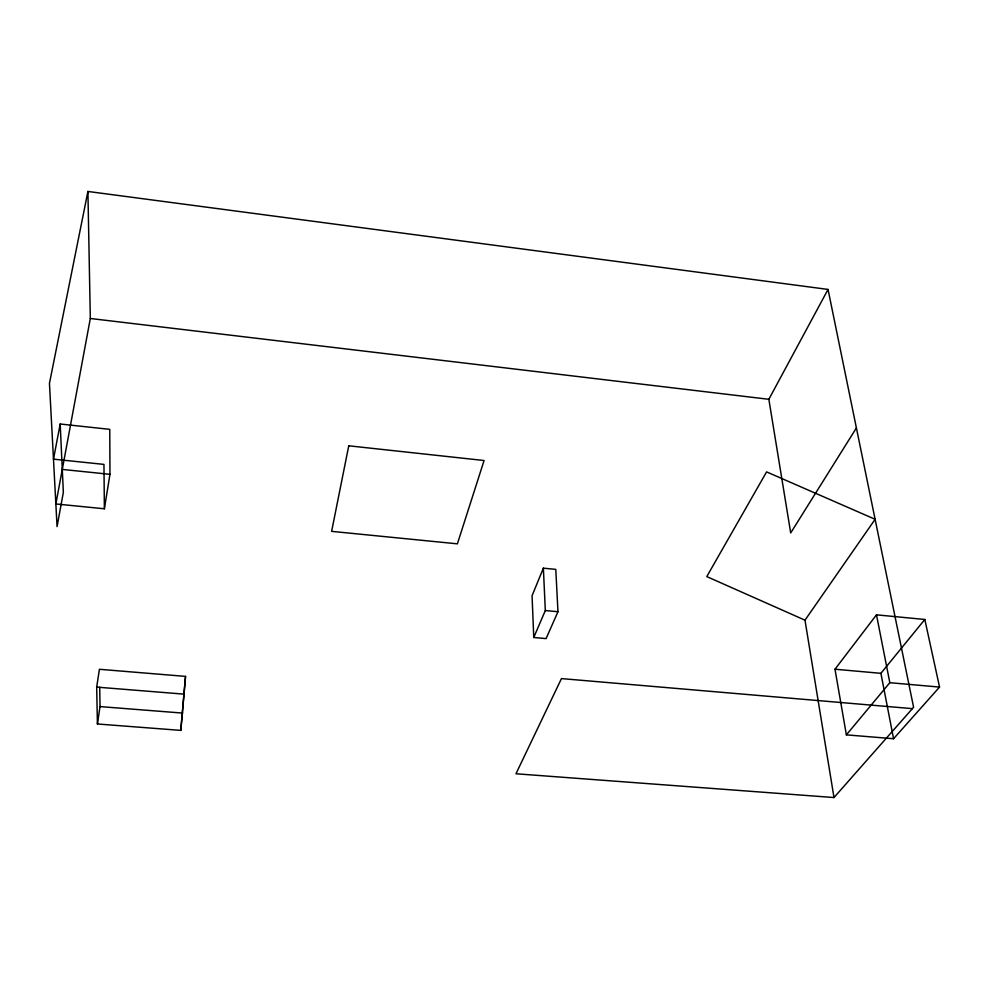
<?xml version="1.0" encoding="UTF-8"?>
<svg xmlns="http://www.w3.org/2000/svg" width="989" height="989" viewBox="0 0 989 989"><rect width="100%" height="100%" fill="white"/><g stroke="black" fill="none" stroke-linecap="round" stroke-linejoin="round"><path stroke-width="1.48" d="M180.802 730.389L185.536 676.389L99.407 669.281L96.687 687.108L97.416 723.985L180.802 730.389L185.536 676.389M97.416 723.985L100.025 706.591L99.704 687.194M104.377 508.779L109.964 474.324L109.767 429.35L60.193 424.009L53.48 459.156L103.956 464.397L104.377 508.779L55.866 503.957L90.32 318.483L87.91 191.458L828.04 289.431L913.601 707.271L833.999 797.542L515.974 773.769L561.455 678.59L912.39 708.643M87.91 191.458L49.45 383.373L57.065 526.618L63.345 492.398L60.193 424.009M543.369 568.168L532.07 595.724L533.751 637.497L546.076 638.61L557.969 611.721L555.781 569.38L543.369 568.168L545.322 610.547L533.751 637.497M856.412 427.94L790.706 532.935L768.849 399.296L828.04 289.431M804.984 620.177L875.117 519.287L766.586 471.889L706.789 576.587L804.984 620.177L833.999 797.542M834.988 669.219L876.489 614.837L924.814 619.473L939.55 687.083L893.562 738.734L846.374 734.864L834.988 669.219L880.902 673.324L924.814 619.473M846.374 734.864L889.828 682.694L876.489 614.837M100.025 706.591L182.767 713.094M96.687 687.108L183.509 694.093M889.828 682.694L939.55 687.083M545.322 610.547L557.969 611.721M62.282 469.416L109.964 474.324M90.32 318.483L768.849 399.296M880.902 673.324L893.562 738.734M348.758 445.804L331.624 531.353L457.388 543.839L484.078 460.515L348.758 445.804"/></g></svg>
